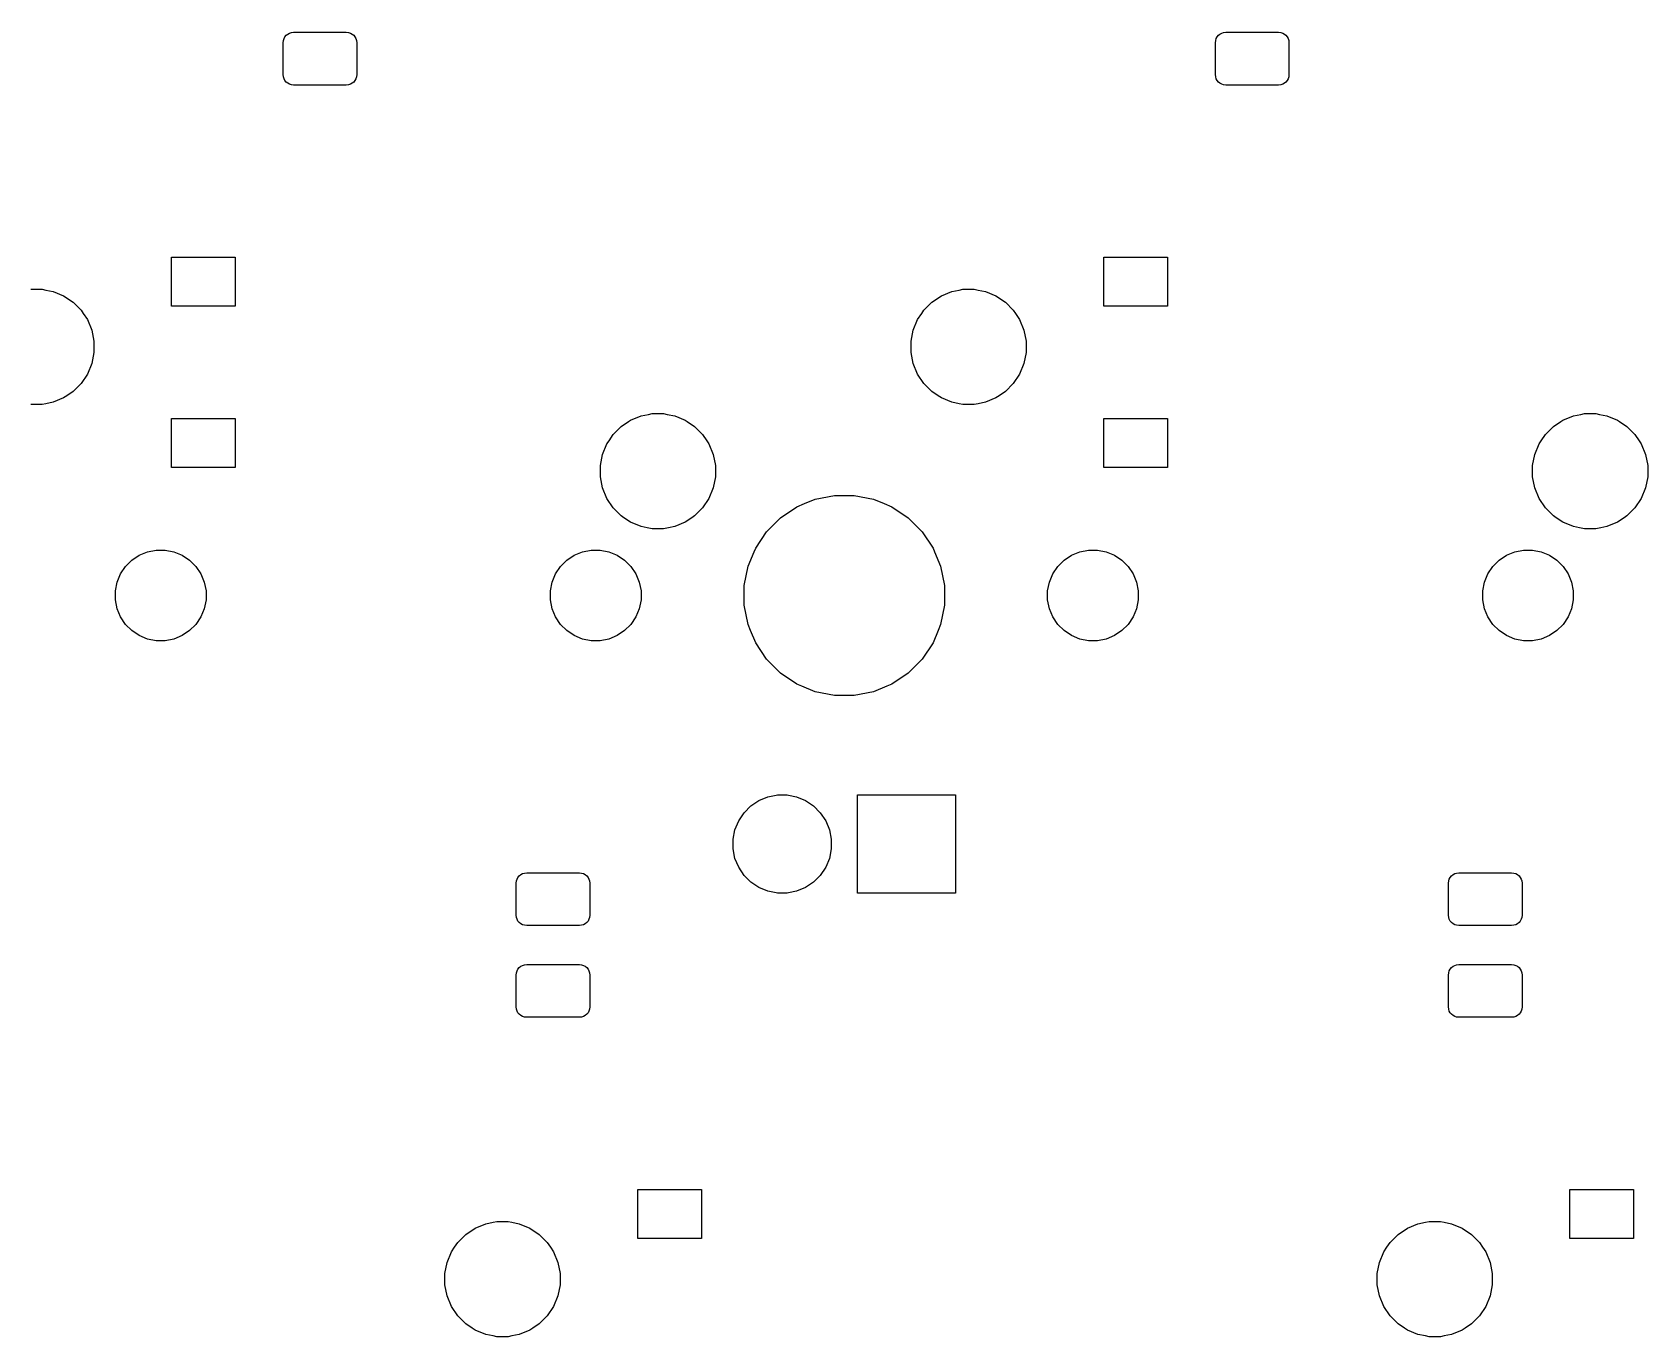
# Model space of a CAD drawing. Extents: x -9 to 373, y -109 to 9.
# Drawn here: x 212.01 to 245.02, y -77.06 to -50.41 of the extents above; entities that cross this region are included whole.
import ezdxf

# ---------------------------------------------------------------- set-up
doc = ezdxf.new("R2010")
doc.units = 0
doc.layers.add('BLACK', color=7, linetype='CONTINUOUS')

msp = doc.modelspace()

# ---------------------------------------------------------------- linework, layer by layer
at = {"layer": 'BLACK', "linetype": 'CONTINUOUS'}
for p, q in [((217.15, -50.5331), (217.169, -50.4975)), ((217.169, -50.4975), (217.194, -50.4662)), ((217.194, -50.4662), (217.226, -50.4406)), ((217.226, -50.4406), (217.261, -50.4215)), ((217.261, -50.4215), (217.3, -50.4098)), ((217.3, -50.4098), (217.346, -50.4052)), ((217.346, -50.4052), (218.422, -50.4052)), ((218.422, -50.4052), (218.469, -50.4098)), ((218.469, -50.4098), (218.508, -50.4215)), ((218.508, -50.4215), (218.543, -50.4406)), ((218.543, -50.4406), (218.574, -50.4662)), ((218.574, -50.4662), (218.6, -50.4975)), ((218.6, -50.4975), (218.619, -50.5331)), ((236.2, -50.5331), (236.219, -50.4975)), ((236.219, -50.4975), (236.244, -50.4662)), ((236.244, -50.4662), (236.276, -50.4406)), ((236.276, -50.4406), (236.311, -50.4215)), ((236.311, -50.4215), (236.35, -50.4098)), ((236.35, -50.4098), (236.396, -50.4052)), ((236.396, -50.4052), (237.472, -50.4052)), ((237.472, -50.4052), (237.519, -50.4098)), ((237.519, -50.4098), (237.558, -50.4215)), ((237.558, -50.4215), (237.593, -50.4406)), ((237.593, -50.4406), (237.624, -50.4662)), ((237.624, -50.4662), (237.65, -50.4975)), ((237.65, -50.4975), (237.669, -50.5331)), ((217.133, -50.6181), (217.138, -50.5718)), ((217.133, -51.2694), (217.133, -50.6181)), ((217.138, -50.5718), (217.15, -50.5331)), ((218.619, -50.5331), (218.631, -50.5718)), ((218.631, -50.5718), (218.635, -50.6181)), ((218.635, -50.6181), (218.635, -51.2694)), ((236.183, -50.6181), (236.188, -50.5718)), ((236.183, -51.2694), (236.183, -50.6181)), ((236.188, -50.5718), (236.2, -50.5331)), ((237.669, -50.5331), (237.681, -50.5718)), ((237.681, -50.5718), (237.685, -50.6181)), ((237.685, -50.6181), (237.685, -51.2694)), ((217.138, -51.3157), (217.133, -51.2694)), ((217.15, -51.3544), (217.138, -51.3157)), ((217.169, -51.39), (217.15, -51.3544)), ((217.194, -51.4213), (217.169, -51.39)), ((217.226, -51.4469), (217.194, -51.4213)), ((217.261, -51.466), (217.226, -51.4469)), ((217.3, -51.4777), (217.261, -51.466)), ((217.346, -51.4823), (217.3, -51.4777)), ((218.422, -51.4823), (217.346, -51.4823)), ((218.469, -51.4777), (218.422, -51.4823)), ((218.508, -51.466), (218.469, -51.4777)), ((218.543, -51.4469), (218.508, -51.466)), ((218.574, -51.4213), (218.543, -51.4469)), ((218.6, -51.39), (218.574, -51.4213)), ((218.619, -51.3544), (218.6, -51.39)), ((218.631, -51.3157), (218.619, -51.3544)), ((218.635, -51.2694), (218.631, -51.3157)), ((236.188, -51.3157), (236.183, -51.2694)), ((236.2, -51.3544), (236.188, -51.3157)), ((236.219, -51.39), (236.2, -51.3544)), ((236.244, -51.4213), (236.219, -51.39)), ((236.276, -51.4469), (236.244, -51.4213)), ((236.311, -51.466), (236.276, -51.4469)), ((236.35, -51.4777), (236.311, -51.466)), ((236.396, -51.4823), (236.35, -51.4777)), ((237.472, -51.4823), (236.396, -51.4823)), ((237.519, -51.4777), (237.472, -51.4823)), ((237.558, -51.466), (237.519, -51.4777)), ((237.593, -51.4469), (237.558, -51.466)), ((237.624, -51.4213), (237.593, -51.4469)), ((237.65, -51.39), (237.624, -51.4213)), ((237.669, -51.3544), (237.65, -51.39)), ((237.681, -51.3157), (237.669, -51.3544)), ((237.685, -51.2694), (237.681, -51.3157)), ((214.852, -56.001), (214.852, -54.999)), ((214.852, -54.999), (216.154, -54.999)), ((216.154, -54.999), (216.154, -56.001)), ((233.902, -56.001), (233.902, -54.999)), ((233.902, -54.999), (235.204, -54.999)), ((235.204, -54.999), (235.204, -56.001)), ((211.974, -55.6565), (212.206, -55.6565)), ((212.206, -55.6565), (212.282, -55.6716)), ((212.282, -55.6716), (212.433, -55.7017)), ((212.433, -55.7017), (212.647, -55.7903)), ((230.583, -55.7903), (230.797, -55.7017)), ((230.797, -55.7017), (230.948, -55.6716)), ((230.948, -55.6716), (231.024, -55.6565)), ((231.024, -55.6565), (231.256, -55.6565)), ((231.256, -55.6565), (231.332, -55.6716)), ((231.332, -55.6716), (231.483, -55.7017)), ((231.483, -55.7017), (231.697, -55.7903)), ((212.647, -55.7903), (212.647, -55.7903)), ((212.647, -55.7903), (212.84, -55.919)), ((212.84, -55.919), (213.003, -56.0828)), ((213.003, -56.0828), (213.049, -56.1509)), ((216.154, -56.001), (214.852, -56.001)), ((230.181, -56.1509), (230.227, -56.0828)), ((230.227, -56.0828), (230.39, -55.919)), ((230.39, -55.919), (230.583, -55.7903)), ((230.583, -55.7903), (230.583, -55.7903)), ((231.697, -55.7903), (231.697, -55.7903)), ((231.697, -55.7903), (231.89, -55.919)), ((231.89, -55.919), (232.053, -56.0828)), ((232.053, -56.0828), (232.099, -56.1509)), ((235.204, -56.001), (233.902, -56.001)), ((213.049, -56.1509), (213.132, -56.2755)), ((213.132, -56.2755), (213.221, -56.4895)), ((230.009, -56.4895), (230.098, -56.2755)), ((230.098, -56.2755), (230.181, -56.1509)), ((232.099, -56.1509), (232.182, -56.2755)), ((232.182, -56.2755), (232.271, -56.4895)), ((213.221, -56.4895), (213.266, -56.7167)), ((213.266, -56.7167), (213.266, -56.9483)), ((229.964, -56.7167), (230.009, -56.4895)), ((229.964, -56.9483), (229.964, -56.7167)), ((232.271, -56.4895), (232.316, -56.7167)), ((232.316, -56.7167), (232.316, -56.9483)), ((213.266, -56.9483), (213.221, -57.1755)), ((230.009, -57.1755), (229.964, -56.9483)), ((232.316, -56.9483), (232.271, -57.1755)), ((213.132, -57.3895), (213.003, -57.5822)), ((213.221, -57.1755), (213.132, -57.3895)), ((213.132, -57.3895), (213.132, -57.3895)), ((230.098, -57.3895), (230.009, -57.1755)), ((230.227, -57.5822), (230.098, -57.3895)), ((230.098, -57.3895), (230.098, -57.3895)), ((232.182, -57.3895), (232.053, -57.5822)), ((232.271, -57.1755), (232.182, -57.3895)), ((232.182, -57.3895), (232.182, -57.3895)), ((212.84, -57.746), (212.711, -57.8318)), ((213.003, -57.5822), (212.84, -57.746)), ((230.39, -57.746), (230.227, -57.5822)), ((230.519, -57.8318), (230.39, -57.746)), ((231.89, -57.746), (231.761, -57.8318)), ((232.053, -57.5822), (231.89, -57.746)), ((212.206, -58.0085), (211.974, -58.0085)), ((212.282, -57.9934), (212.206, -58.0085)), ((212.433, -57.9633), (212.282, -57.9934)), ((212.647, -57.8747), (212.433, -57.9633)), ((212.711, -57.8318), (212.647, -57.8747)), ((230.583, -57.8747), (230.519, -57.8318)), ((230.797, -57.9633), (230.583, -57.8747)), ((230.948, -57.9934), (230.797, -57.9633)), ((231.024, -58.0085), (230.948, -57.9934)), ((231.256, -58.0085), (231.024, -58.0085)), ((231.332, -57.9934), (231.256, -58.0085)), ((231.483, -57.9633), (231.332, -57.9934)), ((231.697, -57.8747), (231.483, -57.9633)), ((231.761, -57.8318), (231.697, -57.8747)), ((214.852, -59.301), (214.852, -58.299)), ((214.852, -58.299), (216.154, -58.299)), ((216.154, -58.299), (216.154, -59.301)), ((224.04, -58.459), (224.192, -58.3579)), ((224.192, -58.3579), (224.233, -58.3303)), ((224.233, -58.3303), (224.447, -58.2417)), ((224.447, -58.2417), (224.598, -58.2116)), ((224.598, -58.2116), (224.674, -58.1965)), ((224.674, -58.1965), (224.906, -58.1965)), ((224.906, -58.1965), (224.982, -58.2116)), ((224.982, -58.2116), (225.133, -58.2417)), ((225.133, -58.2417), (225.347, -58.3303)), ((225.347, -58.3303), (225.388, -58.3579)), ((225.388, -58.3579), (225.54, -58.459)), ((233.902, -59.301), (233.902, -58.299)), ((233.902, -58.299), (235.204, -58.299)), ((235.204, -58.299), (235.204, -59.301)), ((243.09, -58.459), (243.242, -58.3579)), ((243.242, -58.3579), (243.283, -58.3303)), ((243.283, -58.3303), (243.497, -58.2417)), ((243.497, -58.2417), (243.648, -58.2116)), ((243.648, -58.2116), (243.724, -58.1965)), ((243.724, -58.1965), (243.956, -58.1965)), ((243.956, -58.1965), (244.032, -58.2116)), ((244.032, -58.2116), (244.183, -58.2417)), ((244.183, -58.2417), (244.397, -58.3303)), ((244.397, -58.3303), (244.438, -58.3579)), ((244.438, -58.3579), (244.59, -58.459)), ((223.748, -58.8155), (223.791, -58.7513)), ((223.791, -58.7513), (223.877, -58.6228)), ((223.877, -58.6228), (224.04, -58.459)), ((225.54, -58.459), (225.703, -58.6228)), ((225.703, -58.6228), (225.789, -58.7513)), ((225.789, -58.7513), (225.832, -58.8155)), ((242.798, -58.8155), (242.841, -58.7513)), ((242.841, -58.7513), (242.927, -58.6228)), ((242.927, -58.6228), (243.09, -58.459)), ((244.59, -58.459), (244.753, -58.6228)), ((244.753, -58.6228), (244.839, -58.7513)), ((244.839, -58.7513), (244.882, -58.8155)), ((223.614, -59.2567), (223.659, -59.0295)), ((223.659, -59.0295), (223.748, -58.8155)), ((225.832, -58.8155), (225.921, -59.0295)), ((225.921, -59.0295), (225.966, -59.2567)), ((242.664, -59.2567), (242.709, -59.0295)), ((242.709, -59.0295), (242.798, -58.8155)), ((244.882, -58.8155), (244.971, -59.0295)), ((244.971, -59.0295), (245.016, -59.2567)), ((216.154, -59.301), (214.852, -59.301)), ((223.614, -59.4883), (223.614, -59.2567)), ((225.966, -59.2567), (225.966, -59.4883)), ((235.204, -59.301), (233.902, -59.301)), ((242.664, -59.4883), (242.664, -59.2567)), ((245.016, -59.2567), (245.016, -59.4883)), ((223.659, -59.7155), (223.614, -59.4883)), ((223.748, -59.9295), (223.659, -59.7155)), ((225.921, -59.7155), (225.832, -59.9295)), ((225.966, -59.4883), (225.921, -59.7155)), ((242.709, -59.7155), (242.664, -59.4883)), ((242.798, -59.9295), (242.709, -59.7155)), ((244.971, -59.7155), (244.882, -59.9295)), ((245.016, -59.4883), (244.971, -59.7155)), ((223.877, -60.1222), (223.748, -59.9295)), ((223.748, -59.9295), (223.748, -59.9295)), ((225.832, -59.9295), (225.703, -60.1222)), ((225.832, -59.9295), (225.832, -59.9295)), ((227.631, -60.1003), (227.786, -60.0365)), ((227.786, -60.0365), (228.004, -59.9462)), ((228.004, -59.9462), (228.399, -59.8676)), ((228.399, -59.8676), (228.801, -59.8676)), ((228.801, -59.8676), (229.196, -59.9462)), ((229.196, -59.9462), (229.414, -60.0365)), ((229.414, -60.0365), (229.569, -60.1003)), ((242.927, -60.1222), (242.798, -59.9295)), ((242.798, -59.9295), (242.798, -59.9295)), ((244.882, -59.9295), (244.753, -60.1222)), ((244.882, -59.9295), (244.882, -59.9295)), ((224.04, -60.286), (223.877, -60.1222)), ((224.097, -60.3241), (224.04, -60.286)), ((224.233, -60.4147), (224.097, -60.3241)), ((225.483, -60.3241), (225.347, -60.4147)), ((225.54, -60.286), (225.483, -60.3241)), ((225.703, -60.1222), (225.54, -60.286)), ((227.012, -60.609), (227.296, -60.3241)), ((227.296, -60.3241), (227.631, -60.1003)), ((229.569, -60.1003), (229.904, -60.3241)), ((229.904, -60.3241), (230.188, -60.609)), ((243.09, -60.286), (242.927, -60.1222)), ((243.147, -60.3241), (243.09, -60.286)), ((243.283, -60.4147), (243.147, -60.3241)), ((244.533, -60.3241), (244.397, -60.4147)), ((244.59, -60.286), (244.533, -60.3241)), ((244.753, -60.1222), (244.59, -60.286)), ((224.447, -60.5033), (224.233, -60.4147)), ((224.571, -60.5281), (224.447, -60.5033)), ((224.674, -60.5485), (224.571, -60.5281)), ((224.906, -60.5485), (224.674, -60.5485)), ((225.009, -60.5281), (224.906, -60.5485)), ((225.133, -60.5033), (225.009, -60.5281)), ((225.347, -60.4147), (225.133, -60.5033)), ((226.788, -60.9439), (227.012, -60.609)), ((230.188, -60.609), (230.412, -60.9439)), ((243.497, -60.5033), (243.283, -60.4147)), ((243.621, -60.5281), (243.497, -60.5033)), ((243.724, -60.5485), (243.621, -60.5281)), ((243.956, -60.5485), (243.724, -60.5485)), ((244.059, -60.5281), (243.956, -60.5485)), ((244.183, -60.5033), (244.059, -60.5281)), ((244.397, -60.4147), (244.183, -60.5033)), ((214.191, -61.0919), (214.36, -61.0221)), ((214.36, -61.0221), (214.539, -60.9865)), ((214.539, -60.9865), (214.721, -60.9865)), ((214.721, -60.9865), (214.9, -61.0221)), ((214.9, -61.0221), (215.069, -61.0919)), ((223.081, -61.0919), (223.25, -61.0221)), ((223.25, -61.0221), (223.429, -60.9865)), ((223.429, -60.9865), (223.611, -60.9865)), ((223.611, -60.9865), (223.79, -61.0221)), ((223.79, -61.0221), (223.959, -61.0919)), ((226.634, -61.316), (226.755, -61.0221)), ((226.755, -61.0221), (226.788, -60.9439)), ((230.412, -60.9439), (230.445, -61.0221)), ((230.445, -61.0221), (230.566, -61.316)), ((233.241, -61.0919), (233.41, -61.0221)), ((233.41, -61.0221), (233.589, -60.9865)), ((233.589, -60.9865), (233.771, -60.9865)), ((233.771, -60.9865), (233.95, -61.0221)), ((233.95, -61.0221), (234.119, -61.0919)), ((242.131, -61.0919), (242.3, -61.0221)), ((242.3, -61.0221), (242.479, -60.9865)), ((242.479, -60.9865), (242.661, -60.9865)), ((242.661, -60.9865), (242.84, -61.0221)), ((242.84, -61.0221), (243.009, -61.0919)), ((213.809, -61.4739), (213.911, -61.3222)), ((213.911, -61.3222), (214.04, -61.1932)), ((214.04, -61.1932), (214.191, -61.0919)), ((215.069, -61.0919), (215.22, -61.1932)), ((215.22, -61.1932), (215.349, -61.3222)), ((215.349, -61.3222), (215.451, -61.4739)), ((222.699, -61.4739), (222.801, -61.3222)), ((222.801, -61.3222), (222.93, -61.1932)), ((222.93, -61.1932), (223.081, -61.0919)), ((223.959, -61.0919), (224.11, -61.1932)), ((224.11, -61.1932), (224.239, -61.3222)), ((224.239, -61.3222), (224.341, -61.4739)), ((226.555, -61.7111), (226.634, -61.316)), ((230.566, -61.316), (230.645, -61.7111)), ((232.859, -61.4739), (232.961, -61.3222)), ((232.961, -61.3222), (233.09, -61.1932)), ((233.09, -61.1932), (233.241, -61.0919)), ((234.119, -61.0919), (234.27, -61.1932)), ((234.27, -61.1932), (234.399, -61.3222)), ((234.399, -61.3222), (234.501, -61.4739)), ((241.749, -61.4739), (241.851, -61.3222)), ((241.851, -61.3222), (241.98, -61.1932)), ((241.98, -61.1932), (242.131, -61.0919)), ((243.009, -61.0919), (243.16, -61.1932)), ((243.16, -61.1932), (243.289, -61.3222)), ((243.289, -61.3222), (243.391, -61.4739)), ((213.704, -61.8213), (213.74, -61.6424)), ((213.74, -61.6424), (213.809, -61.4739)), ((215.451, -61.4739), (215.52, -61.6424)), ((215.52, -61.6424), (215.556, -61.8213)), ((222.594, -61.8213), (222.63, -61.6424)), ((222.63, -61.6424), (222.699, -61.4739)), ((224.341, -61.4739), (224.41, -61.6424)), ((224.41, -61.6424), (224.446, -61.8213)), ((226.555, -62.1139), (226.555, -61.7111)), ((230.645, -61.7111), (230.645, -62.1139)), ((232.754, -61.8213), (232.79, -61.6424)), ((232.79, -61.6424), (232.859, -61.4739)), ((234.501, -61.4739), (234.57, -61.6424)), ((234.57, -61.6424), (234.606, -61.8213)), ((241.644, -61.8213), (241.68, -61.6424)), ((241.68, -61.6424), (241.749, -61.4739)), ((243.391, -61.4739), (243.46, -61.6424)), ((243.46, -61.6424), (243.496, -61.8213)), ((213.704, -62.0037), (213.704, -61.8213)), ((213.74, -62.1826), (213.704, -62.0037)), ((215.556, -62.0037), (215.52, -62.1826)), ((215.556, -61.8213), (215.556, -62.0037)), ((222.594, -62.0037), (222.594, -61.8213)), ((222.63, -62.1826), (222.594, -62.0037)), ((224.446, -62.0037), (224.41, -62.1826)), ((224.446, -61.8213), (224.446, -62.0037)), ((232.754, -62.0037), (232.754, -61.8213)), ((232.79, -62.1826), (232.754, -62.0037)), ((234.606, -62.0037), (234.57, -62.1826)), ((234.606, -61.8213), (234.606, -62.0037)), ((241.644, -62.0037), (241.644, -61.8213)), ((241.68, -62.1826), (241.644, -62.0037)), ((243.496, -62.0037), (243.46, -62.1826)), ((243.496, -61.8213), (243.496, -62.0037)), ((213.809, -62.3511), (213.74, -62.1826)), ((213.911, -62.5028), (213.809, -62.3511)), ((215.451, -62.3511), (215.349, -62.5028)), ((215.52, -62.1826), (215.451, -62.3511)), ((222.699, -62.3511), (222.63, -62.1826)), ((222.801, -62.5028), (222.699, -62.3511)), ((224.341, -62.3511), (224.239, -62.5028)), ((224.41, -62.1826), (224.341, -62.3511)), ((226.634, -62.509), (226.555, -62.1139)), ((230.645, -62.1139), (230.566, -62.509)), ((232.859, -62.3511), (232.79, -62.1826)), ((232.961, -62.5028), (232.859, -62.3511)), ((234.501, -62.3511), (234.399, -62.5028)), ((234.57, -62.1826), (234.501, -62.3511)), ((241.749, -62.3511), (241.68, -62.1826)), ((241.851, -62.5028), (241.749, -62.3511)), ((243.391, -62.3511), (243.289, -62.5028)), ((243.46, -62.1826), (243.391, -62.3511)), ((214.04, -62.6318), (213.911, -62.5028)), ((214.191, -62.7331), (214.04, -62.6318)), ((215.22, -62.6318), (215.069, -62.7331)), ((215.349, -62.5028), (215.22, -62.6318)), ((222.93, -62.6318), (222.801, -62.5028)), ((223.081, -62.7331), (222.93, -62.6318)), ((224.11, -62.6318), (223.959, -62.7331)), ((224.239, -62.5028), (224.11, -62.6318)), ((226.685, -62.6318), (226.634, -62.509)), ((226.788, -62.8811), (226.685, -62.6318)), ((230.515, -62.6318), (230.412, -62.8811)), ((230.566, -62.509), (230.515, -62.6318)), ((233.09, -62.6318), (232.961, -62.5028)), ((233.241, -62.7331), (233.09, -62.6318)), ((234.27, -62.6318), (234.119, -62.7331)), ((234.399, -62.5028), (234.27, -62.6318)), ((241.98, -62.6318), (241.851, -62.5028)), ((242.131, -62.7331), (241.98, -62.6318)), ((243.16, -62.6318), (243.009, -62.7331)), ((243.289, -62.5028), (243.16, -62.6318)), ((214.36, -62.8029), (214.191, -62.7331)), ((214.539, -62.8385), (214.36, -62.8029)), ((214.721, -62.8385), (214.539, -62.8385)), ((214.9, -62.8029), (214.721, -62.8385)), ((215.069, -62.7331), (214.9, -62.8029)), ((223.25, -62.8029), (223.081, -62.7331)), ((223.429, -62.8385), (223.25, -62.8029)), ((223.611, -62.8385), (223.429, -62.8385)), ((223.79, -62.8029), (223.611, -62.8385)), ((223.959, -62.7331), (223.79, -62.8029)), ((227.012, -63.216), (226.788, -62.8811)), ((230.412, -62.8811), (230.188, -63.216)), ((233.41, -62.8029), (233.241, -62.7331)), ((233.589, -62.8385), (233.41, -62.8029)), ((233.771, -62.8385), (233.589, -62.8385)), ((233.95, -62.8029), (233.771, -62.8385)), ((234.119, -62.7331), (233.95, -62.8029)), ((242.3, -62.8029), (242.131, -62.7331)), ((242.479, -62.8385), (242.3, -62.8029)), ((242.661, -62.8385), (242.479, -62.8385)), ((242.84, -62.8029), (242.661, -62.8385)), ((243.009, -62.7331), (242.84, -62.8029)), ((227.296, -63.5009), (227.012, -63.216)), ((230.188, -63.216), (229.904, -63.5009)), ((227.631, -63.7247), (227.296, -63.5009)), ((229.904, -63.5009), (229.569, -63.7247)), ((227.732, -63.7663), (227.631, -63.7247)), ((228.004, -63.8788), (227.732, -63.7663)), ((228.399, -63.9574), (228.004, -63.8788)), ((228.801, -63.9574), (228.399, -63.9574)), ((229.196, -63.8788), (228.801, -63.9574)), ((229.468, -63.7663), (229.196, -63.8788)), ((229.569, -63.7247), (229.468, -63.7663)), ((227.037, -66.0276), (227.204, -65.9945)), ((227.204, -65.9945), (227.231, -65.989)), ((227.231, -65.989), (227.429, -65.989)), ((227.429, -65.989), (227.456, -65.9945)), ((227.456, -65.9945), (227.623, -66.0276)), ((228.867, -67.996), (228.867, -65.989)), ((228.867, -65.989), (230.873, -65.989)), ((230.873, -65.989), (230.873, -67.996)), ((226.551, -66.3528), (226.69, -66.213)), ((226.69, -66.213), (226.855, -66.1032)), ((226.855, -66.1032), (227.037, -66.0276)), ((227.623, -66.0276), (227.805, -66.1032)), ((227.805, -66.1032), (227.97, -66.213)), ((227.97, -66.213), (228.109, -66.3528)), ((226.365, -66.6998), (226.441, -66.5172)), ((226.441, -66.5172), (226.551, -66.3528)), ((228.109, -66.3528), (228.219, -66.5172)), ((228.219, -66.5172), (228.295, -66.6998)), ((226.326, -66.8937), (226.365, -66.6998)), ((226.326, -67.0913), (226.326, -66.8937)), ((228.295, -66.6998), (228.333, -66.8937)), ((228.333, -66.8937), (228.333, -67.0913)), ((226.365, -67.2852), (226.326, -67.0913)), ((226.441, -67.4678), (226.365, -67.2852)), ((228.295, -67.2852), (228.219, -67.4678)), ((228.333, -67.0913), (228.295, -67.2852)), ((221.931, -67.6725), (221.957, -67.6412)), ((221.957, -67.6412), (221.988, -67.6156)), ((221.988, -67.6156), (222.024, -67.5965)), ((222.024, -67.5965), (222.062, -67.5848)), ((222.062, -67.5848), (222.109, -67.5802)), ((222.109, -67.5802), (223.185, -67.5802)), ((223.185, -67.5802), (223.231, -67.5848)), ((223.231, -67.5848), (223.27, -67.5965)), ((223.27, -67.5965), (223.306, -67.6156)), ((223.306, -67.6156), (223.337, -67.6412)), ((223.337, -67.6412), (223.363, -67.6725)), ((226.551, -67.6322), (226.441, -67.4678)), ((226.69, -67.772), (226.551, -67.6322)), ((228.109, -67.6322), (227.97, -67.772)), ((228.219, -67.4678), (228.109, -67.6322)), ((240.981, -67.6725), (241.007, -67.6412)), ((241.007, -67.6412), (241.038, -67.6156)), ((241.038, -67.6156), (241.074, -67.5965)), ((241.074, -67.5965), (241.112, -67.5848)), ((241.112, -67.5848), (241.159, -67.5802)), ((241.159, -67.5802), (242.235, -67.5802)), ((242.235, -67.5802), (242.281, -67.5848)), ((242.281, -67.5848), (242.32, -67.5965)), ((242.32, -67.5965), (242.356, -67.6156)), ((242.356, -67.6156), (242.387, -67.6412)), ((242.387, -67.6412), (242.413, -67.6725)), ((221.896, -67.7931), (221.9, -67.7468)), ((221.896, -68.4444), (221.896, -67.7931)), ((221.9, -67.7468), (221.912, -67.7081)), ((221.912, -67.7081), (221.931, -67.6725)), ((223.363, -67.6725), (223.382, -67.7081)), ((223.382, -67.7081), (223.393, -67.7468)), ((223.393, -67.7468), (223.398, -67.7931)), ((223.398, -67.7931), (223.398, -68.4444)), ((226.855, -67.8818), (226.69, -67.772)), ((227.037, -67.9574), (226.855, -67.8818)), ((227.204, -67.9905), (227.037, -67.9574)), ((227.231, -67.996), (227.204, -67.9905)), ((227.429, -67.996), (227.231, -67.996)), ((227.456, -67.9905), (227.429, -67.996)), ((227.623, -67.9574), (227.456, -67.9905)), ((227.805, -67.8818), (227.623, -67.9574)), ((227.97, -67.772), (227.805, -67.8818)), ((230.873, -67.996), (228.867, -67.996)), ((240.946, -67.7931), (240.95, -67.7468)), ((240.946, -68.4444), (240.946, -67.7931)), ((240.95, -67.7468), (240.962, -67.7081)), ((240.962, -67.7081), (240.981, -67.6725)), ((242.413, -67.6725), (242.432, -67.7081)), ((242.432, -67.7081), (242.443, -67.7468)), ((242.443, -67.7468), (242.448, -67.7931)), ((242.448, -67.7931), (242.448, -68.4444)), ((221.9, -68.4907), (221.896, -68.4444)), ((221.912, -68.5294), (221.9, -68.4907)), ((221.931, -68.565), (221.912, -68.5294)), ((221.957, -68.5963), (221.931, -68.565)), ((221.988, -68.6219), (221.957, -68.5963)), ((222.024, -68.641), (221.988, -68.6219)), ((222.062, -68.6527), (222.024, -68.641)), ((222.109, -68.6572), (222.062, -68.6527)), ((223.185, -68.6572), (222.109, -68.6572)), ((223.231, -68.6527), (223.185, -68.6572)), ((223.27, -68.641), (223.231, -68.6527)), ((223.306, -68.6219), (223.27, -68.641)), ((223.337, -68.5963), (223.306, -68.6219)), ((223.363, -68.565), (223.337, -68.5963)), ((223.382, -68.5294), (223.363, -68.565)), ((223.393, -68.4907), (223.382, -68.5294)), ((223.398, -68.4444), (223.393, -68.4907)), ((240.95, -68.4907), (240.946, -68.4444)), ((240.962, -68.5294), (240.95, -68.4907)), ((240.981, -68.565), (240.962, -68.5294)), ((241.007, -68.5963), (240.981, -68.565)), ((241.038, -68.6219), (241.007, -68.5963)), ((241.074, -68.641), (241.038, -68.6219)), ((241.112, -68.6527), (241.074, -68.641)), ((241.159, -68.6572), (241.112, -68.6527)), ((242.235, -68.6572), (241.159, -68.6572)), ((242.281, -68.6527), (242.235, -68.6572)), ((242.32, -68.641), (242.281, -68.6527)), ((242.356, -68.6219), (242.32, -68.641)), ((242.387, -68.5963), (242.356, -68.6219)), ((242.413, -68.565), (242.387, -68.5963)), ((242.432, -68.5294), (242.413, -68.565)), ((242.443, -68.4907), (242.432, -68.5294)), ((242.448, -68.4444), (242.443, -68.4907)), ((221.896, -69.6681), (221.9, -69.6218)), ((221.9, -69.6218), (221.912, -69.5831)), ((221.912, -69.5831), (221.931, -69.5475)), ((221.931, -69.5475), (221.957, -69.5162)), ((221.957, -69.5162), (221.988, -69.4906)), ((221.988, -69.4906), (222.024, -69.4715)), ((222.024, -69.4715), (222.062, -69.4598)), ((222.062, -69.4598), (222.109, -69.4552)), ((222.109, -69.4552), (223.185, -69.4552)), ((223.185, -69.4552), (223.231, -69.4598)), ((223.231, -69.4598), (223.27, -69.4715)), ((223.27, -69.4715), (223.306, -69.4906)), ((223.306, -69.4906), (223.337, -69.5162)), ((223.337, -69.5162), (223.363, -69.5475)), ((223.363, -69.5475), (223.382, -69.5831)), ((223.382, -69.5831), (223.393, -69.6218)), ((223.393, -69.6218), (223.398, -69.6681)), ((240.946, -69.6681), (240.95, -69.6218)), ((240.95, -69.6218), (240.962, -69.5831)), ((240.962, -69.5831), (240.981, -69.5475)), ((240.981, -69.5475), (241.007, -69.5162)), ((241.007, -69.5162), (241.038, -69.4906)), ((241.038, -69.4906), (241.074, -69.4715)), ((241.074, -69.4715), (241.112, -69.4598)), ((241.112, -69.4598), (241.159, -69.4552)), ((241.159, -69.4552), (242.235, -69.4552)), ((242.235, -69.4552), (242.281, -69.4598)), ((242.281, -69.4598), (242.32, -69.4715)), ((242.32, -69.4715), (242.356, -69.4906)), ((242.356, -69.4906), (242.387, -69.5162)), ((242.387, -69.5162), (242.413, -69.5475)), ((242.413, -69.5475), (242.432, -69.5831)), ((242.432, -69.5831), (242.443, -69.6218)), ((242.443, -69.6218), (242.448, -69.6681)), ((221.896, -70.3194), (221.896, -69.6681)), ((223.398, -69.6681), (223.398, -70.3194)), ((240.946, -70.3194), (240.946, -69.6681)), ((242.448, -69.6681), (242.448, -70.3194)), ((221.9, -70.3657), (221.896, -70.3194)), ((221.912, -70.4044), (221.9, -70.3657)), ((221.931, -70.44), (221.912, -70.4044)), ((221.957, -70.4713), (221.931, -70.44)), ((221.988, -70.4969), (221.957, -70.4713)), ((222.024, -70.516), (221.988, -70.4969)), ((222.062, -70.5277), (222.024, -70.516)), ((222.109, -70.5322), (222.062, -70.5277)), ((223.185, -70.5322), (222.109, -70.5322)), ((223.231, -70.5277), (223.185, -70.5322)), ((223.27, -70.516), (223.231, -70.5277)), ((223.306, -70.4969), (223.27, -70.516)), ((223.337, -70.4713), (223.306, -70.4969)), ((223.363, -70.44), (223.337, -70.4713)), ((223.382, -70.4044), (223.363, -70.44)), ((223.393, -70.3657), (223.382, -70.4044)), ((223.398, -70.3194), (223.393, -70.3657)), ((240.95, -70.3657), (240.946, -70.3194)), ((240.962, -70.4044), (240.95, -70.3657)), ((240.981, -70.44), (240.962, -70.4044)), ((241.007, -70.4713), (240.981, -70.44)), ((241.038, -70.4969), (241.007, -70.4713)), ((241.074, -70.516), (241.038, -70.4969)), ((241.112, -70.5277), (241.074, -70.516)), ((241.159, -70.5322), (241.112, -70.5277)), ((242.235, -70.5322), (241.159, -70.5322)), ((242.281, -70.5277), (242.235, -70.5322)), ((242.32, -70.516), (242.281, -70.5277)), ((242.356, -70.4969), (242.32, -70.516)), ((242.387, -70.4713), (242.356, -70.4969)), ((242.413, -70.44), (242.387, -70.4713)), ((242.432, -70.4044), (242.413, -70.44)), ((242.443, -70.3657), (242.432, -70.4044)), ((242.448, -70.3194), (242.443, -70.3657)), ((224.377, -75.051), (224.377, -74.049)), ((224.377, -74.049), (225.679, -74.049)), ((225.679, -74.049), (225.679, -75.051)), ((243.427, -75.051), (243.427, -74.049)), ((243.427, -74.049), (244.729, -74.049)), ((244.729, -74.049), (244.729, -75.051)), ((220.865, -74.969), (221.058, -74.8403)), ((221.058, -74.8403), (221.272, -74.7517)), ((221.058, -74.8403), (221.058, -74.8403)), ((221.272, -74.7517), (221.423, -74.7216)), ((221.423, -74.7216), (221.499, -74.7065)), ((221.499, -74.7065), (221.731, -74.7065)), ((221.731, -74.7065), (221.807, -74.7216)), ((221.807, -74.7216), (221.958, -74.7517)), ((221.958, -74.7517), (222.172, -74.8403)), ((222.172, -74.8403), (222.172, -74.8403)), ((222.172, -74.8403), (222.365, -74.969)), ((239.915, -74.969), (240.108, -74.8403)), ((240.108, -74.8403), (240.322, -74.7517)), ((240.108, -74.8403), (240.108, -74.8403)), ((240.322, -74.7517), (240.473, -74.7216)), ((240.473, -74.7216), (240.549, -74.7065)), ((240.549, -74.7065), (240.781, -74.7065)), ((240.781, -74.7065), (240.857, -74.7216)), ((240.857, -74.7216), (241.008, -74.7517)), ((241.008, -74.7517), (241.222, -74.8403)), ((241.222, -74.8403), (241.222, -74.8403)), ((241.222, -74.8403), (241.415, -74.969)), ((220.573, -75.3255), (220.637, -75.2299)), ((220.637, -75.2299), (220.702, -75.1328)), ((220.702, -75.1328), (220.865, -74.969)), ((222.365, -74.969), (222.528, -75.1328)), ((222.528, -75.1328), (222.593, -75.2299)), ((222.593, -75.2299), (222.657, -75.3255)), ((225.679, -75.051), (224.377, -75.051)), ((239.623, -75.3255), (239.687, -75.2299)), ((239.687, -75.2299), (239.752, -75.1328)), ((239.752, -75.1328), (239.915, -74.969)), ((241.415, -74.969), (241.578, -75.1328)), ((241.578, -75.1328), (241.643, -75.2299)), ((241.643, -75.2299), (241.707, -75.3255)), ((244.729, -75.051), (243.427, -75.051)), ((220.439, -75.7667), (220.484, -75.5395)), ((220.484, -75.5395), (220.573, -75.3255)), ((222.657, -75.3255), (222.746, -75.5395)), ((222.746, -75.5395), (222.791, -75.7667)), ((239.489, -75.7667), (239.534, -75.5395)), ((239.534, -75.5395), (239.623, -75.3255)), ((241.707, -75.3255), (241.796, -75.5395)), ((241.796, -75.5395), (241.841, -75.7667)), ((220.439, -75.9983), (220.439, -75.7667)), ((222.791, -75.7667), (222.791, -75.9983)), ((239.489, -75.9983), (239.489, -75.7667)), ((241.841, -75.7667), (241.841, -75.9983)), ((220.484, -76.2255), (220.439, -75.9983)), ((220.573, -76.4395), (220.484, -76.2255)), ((222.746, -76.2255), (222.657, -76.4395)), ((222.791, -75.9983), (222.746, -76.2255)), ((239.534, -76.2255), (239.489, -75.9983)), ((239.623, -76.4395), (239.534, -76.2255)), ((241.796, -76.2255), (241.707, -76.4395)), ((241.841, -75.9983), (241.796, -76.2255)), ((220.702, -76.6322), (220.573, -76.4395)), ((220.573, -76.4395), (220.573, -76.4395)), ((222.657, -76.4395), (222.528, -76.6322)), ((222.657, -76.4395), (222.657, -76.4395)), ((239.752, -76.6322), (239.623, -76.4395)), ((239.623, -76.4395), (239.623, -76.4395)), ((241.707, -76.4395), (241.578, -76.6322)), ((241.707, -76.4395), (241.707, -76.4395)), ((220.865, -76.796), (220.702, -76.6322)), ((220.994, -76.8818), (220.865, -76.796)), ((221.058, -76.9247), (220.994, -76.8818)), ((222.236, -76.8818), (222.172, -76.9247)), ((222.365, -76.796), (222.236, -76.8818)), ((222.528, -76.6322), (222.365, -76.796)), ((239.915, -76.796), (239.752, -76.6322)), ((240.044, -76.8818), (239.915, -76.796)), ((240.108, -76.9247), (240.044, -76.8818)), ((241.286, -76.8818), (241.222, -76.9247)), ((241.415, -76.796), (241.286, -76.8818)), ((241.578, -76.6322), (241.415, -76.796)), ((221.272, -77.0133), (221.058, -76.9247)), ((221.423, -77.0434), (221.272, -77.0133)), ((221.499, -77.0585), (221.423, -77.0434)), ((221.731, -77.0585), (221.499, -77.0585)), ((221.807, -77.0434), (221.731, -77.0585)), ((221.958, -77.0133), (221.807, -77.0434)), ((222.172, -76.9247), (221.958, -77.0133)), ((240.322, -77.0133), (240.108, -76.9247)), ((240.473, -77.0434), (240.322, -77.0133)), ((240.549, -77.0585), (240.473, -77.0434)), ((240.781, -77.0585), (240.549, -77.0585)), ((240.857, -77.0434), (240.781, -77.0585)), ((241.008, -77.0133), (240.857, -77.0434)), ((241.222, -76.9247), (241.008, -77.0133))]:
    msp.add_line(p, q, dxfattribs=at)

doc.saveas('drawing.dxf')
